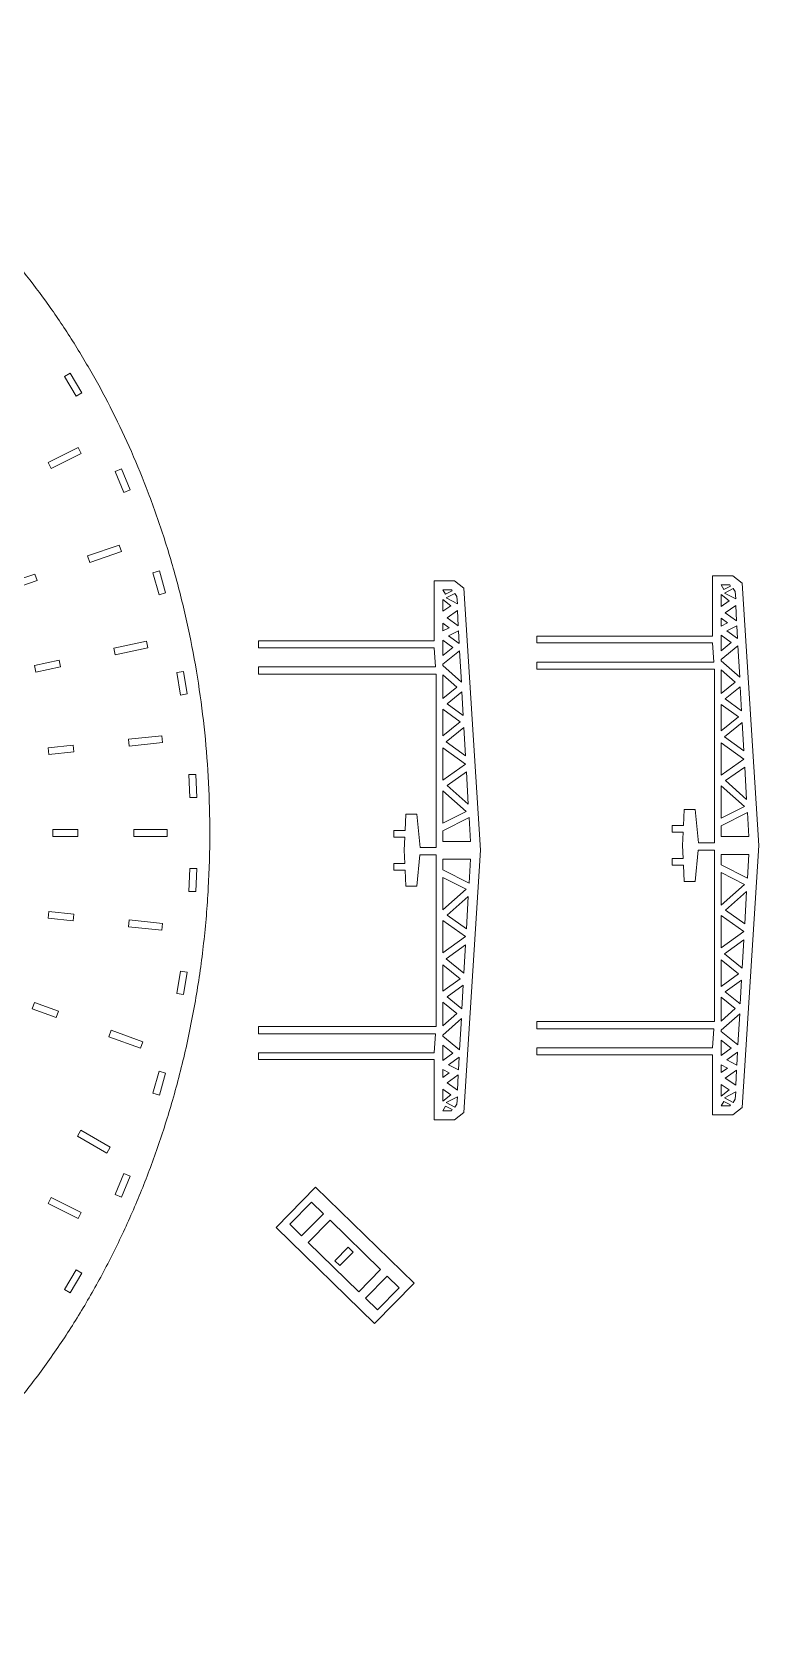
# Model space of a CAD drawing. Header units: millimetres. Extents: x -2136 to 2622, y -2915 to 1925.
# Drawn here: x -1376 to -1057, y 1221 to 1925 of the extents above; entities that cross this region are included whole.
import ezdxf

# ---------------------------------------------------------------- set-up
doc = ezdxf.new("R2010")
doc.units = ezdxf.units.MM

msp = doc.modelspace()

# ---------------------------------------------------------------- linework, layer by layer
at = {"color": 7, "linetype": 'Continuous', "lineweight": 15}
for p, q in [((-1359.39, 1775.31), (-1361.96, 1773.78)), ((-1361.96, 1773.78), (-1356.85, 1765.18)), ((-1354.27, 1766.72), (-1359.39, 1775.31)), ((-1356.85, 1765.18), (-1354.27, 1766.72)), ((-1355.96, 1742.61), (-1369.11, 1736.06)), ((-1367.77, 1733.38), (-1354.62, 1739.93)), ((-1354.62, 1739.93), (-1355.96, 1742.61)), ((-1369.11, 1736.06), (-1367.77, 1733.38)), ((-1336.87, 1733.22), (-1339.64, 1732.06)), ((-1339.64, 1732.06), (-1335.78, 1722.83)), ((-1333.01, 1723.99), (-1336.87, 1733.22)), ((-1335.78, 1722.83), (-1333.01, 1723.99)), ((-1337.84, 1699.74), (-1351.74, 1694.97)), ((-1350.76, 1692.13), (-1336.87, 1696.9)), ((-1336.87, 1696.9), (-1337.84, 1699.74)), ((-1351.74, 1694.97), (-1350.76, 1692.13)), ((-1374.93, 1687.01), (-1385.41, 1683.42)), ((-1384.44, 1680.58), (-1373.96, 1684.17)), ((-1373.96, 1684.17), (-1374.93, 1687.01)), ((-1320.16, 1688.39), (-1323.05, 1687.58)), ((-1323.05, 1687.58), (-1320.37, 1677.95)), ((-1317.48, 1678.75), (-1320.16, 1688.39)), ((-1199.5, 1657.64), (-1199.5, 1684.1)), ((-1199.5, 1684.1), (-1190.55, 1684.1)), ((-1190.55, 1684.1), (-1186.5, 1680.86)), ((-1077.26, 1659.77), (-1077.26, 1686.23)), ((-1077.26, 1686.23), (-1068.31, 1686.23)), ((-1068.31, 1686.23), (-1064.26, 1682.99)), ((-1064.26, 1682.99), (-1056.91, 1567.79)), ((-1320.37, 1677.95), (-1317.48, 1678.75)), ((-1191.91, 1680.11), (-1195.74, 1680.11)), ((-1195.74, 1680.11), (-1194.54, 1678.14)), ((-1192.27, 1673.09), (-1195.74, 1675.85)), ((-1195.74, 1675.85), (-1195.74, 1670.65)), ((-1194.54, 1678.14), (-1191.61, 1679.62)), ((-1190.49, 1678.55), (-1194.29, 1676.55)), ((-1194.29, 1676.55), (-1189.37, 1673.99)), ((-1191.61, 1679.62), (-1191.91, 1680.11)), ((-1189.57, 1677.21), (-1190.49, 1678.55)), ((-1189.37, 1673.99), (-1189.57, 1677.21)), ((-1186.5, 1680.86), (-1179.15, 1565.65)), ((-1069.67, 1682.24), (-1073.5, 1682.24)), ((-1073.5, 1682.24), (-1072.29, 1680.28)), ((-1070.03, 1675.23), (-1073.5, 1677.99)), ((-1073.5, 1677.99), (-1073.5, 1672.79)), ((-1073.5, 1672.79), (-1070.03, 1675.23)), ((-1072.29, 1680.28), (-1069.37, 1681.75)), ((-1068.25, 1680.69), (-1072.04, 1678.68)), ((-1072.04, 1678.68), (-1067.13, 1676.13)), ((-1069.37, 1681.75), (-1069.67, 1682.24)), ((-1067.33, 1679.35), (-1068.25, 1680.69)), ((-1067.13, 1676.13), (-1067.33, 1679.35)), ((-1195.74, 1670.65), (-1192.27, 1673.09)), ((-1189.37, 1671.05), (-1193.91, 1667.86)), ((-1188.99, 1664.33), (-1189.37, 1671.05)), ((-1067.13, 1673.19), (-1071.67, 1670)), ((-1071.67, 1670), (-1066.75, 1666.46)), ((-1066.75, 1666.46), (-1067.13, 1673.19)), ((-1192.93, 1663.46), (-1195.74, 1665.48)), ((-1195.74, 1665.48), (-1195.74, 1662.04)), ((-1195.74, 1662.04), (-1192.93, 1663.46)), ((-1193.91, 1667.86), (-1188.99, 1664.33)), ((-1188.87, 1662.15), (-1193.29, 1659.92)), ((-1188.55, 1656.51), (-1188.87, 1662.15)), ((-1070.69, 1665.6), (-1073.5, 1667.62)), ((-1073.5, 1667.62), (-1073.5, 1664.18)), ((-1073.5, 1664.18), (-1070.69, 1665.6)), ((-1066.63, 1664.28), (-1071.05, 1662.05)), ((-1071.05, 1662.05), (-1066.31, 1658.65)), ((-1066.31, 1658.65), (-1066.63, 1664.28)), ((-1325.89, 1657.51), (-1340.26, 1654.4)), ((-1340.26, 1654.4), (-1339.62, 1651.46)), ((-1339.62, 1651.46), (-1325.26, 1654.58)), ((-1325.26, 1654.58), (-1325.89, 1657.51)), ((-1276.67, 1654.61), (-1276.67, 1657.64)), ((-1276.67, 1657.64), (-1199.5, 1657.64)), ((-1199.5, 1654.61), (-1276.67, 1654.61)), ((-1198.97, 1646.25), (-1199.5, 1654.61)), ((-1191.29, 1654.79), (-1195.74, 1657.98)), ((-1195.74, 1657.98), (-1195.74, 1651.22)), ((-1195.74, 1651.22), (-1191.29, 1654.79)), ((-1193.29, 1659.92), (-1188.55, 1656.51)), ((-1154.43, 1659.77), (-1077.26, 1659.77)), ((-1154.43, 1656.75), (-1154.43, 1659.77)), ((-1077.26, 1656.75), (-1154.43, 1656.75)), ((-1076.73, 1648.38), (-1077.26, 1656.75)), ((-1069.05, 1656.93), (-1073.5, 1660.12)), ((-1073.5, 1660.12), (-1073.5, 1653.35)), ((-1073.5, 1653.35), (-1069.05, 1656.93)), ((-1066.13, 1655.42), (-1073.5, 1649.51)), ((-1065.35, 1641.72), (-1066.13, 1655.42)), ((-1364.23, 1649.2), (-1375.06, 1646.86)), ((-1363.59, 1646.27), (-1364.23, 1649.2)), ((-1188.37, 1653.29), (-1195.74, 1647.37)), ((-1195.74, 1647.37), (-1195.74, 1646.83)), ((-1187.59, 1639.59), (-1188.37, 1653.29)), ((-1154.43, 1648.38), (-1076.73, 1648.38)), ((-1154.43, 1645.23), (-1154.43, 1648.38)), ((-1073.5, 1649.51), (-1073.5, 1648.96)), ((-1073.5, 1648.96), (-1065.35, 1641.72)), ((-1375.06, 1646.86), (-1374.42, 1643.93)), ((-1374.42, 1643.93), (-1363.59, 1646.27)), ((-1309.63, 1644.23), (-1312.59, 1643.76)), ((-1312.59, 1643.76), (-1311.01, 1633.88)), ((-1308.05, 1634.35), (-1309.63, 1644.23)), ((-1276.67, 1643.09), (-1276.67, 1646.25)), ((-1276.67, 1646.25), (-1198.97, 1646.25)), ((-1198.64, 1643.09), (-1276.67, 1643.09)), ((-1198.64, 1566.86), (-1198.64, 1643.09)), ((-1195.74, 1646.83), (-1187.59, 1639.59)), ((-1189.57, 1637.33), (-1195.74, 1642.81)), ((-1195.74, 1642.81), (-1195.74, 1632.38)), ((-1076.4, 1645.23), (-1154.43, 1645.23)), ((-1076.4, 1568.99), (-1076.4, 1645.23)), ((-1067.33, 1639.47), (-1073.5, 1644.95)), ((-1073.5, 1644.95), (-1073.5, 1634.52)), ((-1311.01, 1633.88), (-1308.05, 1634.35)), ((-1195.74, 1632.38), (-1189.57, 1637.33)), ((-1187.35, 1635.27), (-1193.91, 1630.01)), ((-1186.76, 1624.87), (-1187.35, 1635.27)), ((-1073.5, 1634.52), (-1067.33, 1639.47)), ((-1065.1, 1637.41), (-1071.67, 1632.14)), ((-1064.52, 1627), (-1065.1, 1637.41)), ((-1188.09, 1622.13), (-1195.74, 1627.63)), ((-1195.74, 1627.63), (-1195.74, 1616)), ((-1193.91, 1630.01), (-1186.76, 1624.87)), ((-1065.85, 1624.27), (-1073.5, 1629.76)), ((-1073.5, 1629.76), (-1073.5, 1618.13)), ((-1071.67, 1632.14), (-1064.52, 1627)), ((-1195.74, 1616), (-1188.09, 1622.13)), ((-1186.46, 1619.6), (-1194.29, 1613.32)), ((-1185.75, 1607.19), (-1186.46, 1619.6)), ((-1073.5, 1618.13), (-1065.85, 1624.27)), ((-1064.22, 1621.73), (-1072.04, 1615.45)), ((-1063.51, 1609.33), (-1064.22, 1621.73)), ((-1319.14, 1615.99), (-1333.74, 1614.44)), ((-1333.74, 1614.44), (-1333.43, 1611.46)), ((-1333.43, 1611.46), (-1318.83, 1613)), ((-1318.83, 1613), (-1319.14, 1615.99)), ((-1194.29, 1613.32), (-1185.75, 1607.19)), ((-1063.5, 1605.63), (-1073.5, 1612.81)), ((-1073.5, 1612.81), (-1073.5, 1598.6)), ((-1072.04, 1615.45), (-1063.51, 1609.33)), ((-1358.11, 1611.87), (-1369.12, 1610.7)), ((-1369.12, 1610.7), (-1368.8, 1607.72)), ((-1368.8, 1607.72), (-1357.79, 1608.88)), ((-1357.79, 1608.88), (-1358.11, 1611.87)), ((-1185.75, 1603.49), (-1195.74, 1610.67)), ((-1195.74, 1610.67), (-1195.74, 1596.47)), ((-1073.5, 1598.6), (-1063.5, 1605.63)), ((-1304.28, 1598.89), (-1307.28, 1598.89)), ((-1307.28, 1598.89), (-1306.79, 1588.9)), ((-1303.78, 1588.9), (-1304.28, 1598.89)), ((-1195.74, 1596.47), (-1185.75, 1603.49)), ((-1185.35, 1600.1), (-1193.82, 1594.15)), ((-1184.55, 1585.91), (-1185.35, 1600.1)), ((-1063.11, 1602.24), (-1071.58, 1596.28)), ((-1062.31, 1588.04), (-1063.11, 1602.24)), ((-1185.52, 1582.76), (-1195.74, 1591.84)), ((-1195.74, 1591.84), (-1195.74, 1577.6)), ((-1193.82, 1594.15), (-1184.55, 1585.91)), ((-1063.28, 1584.9), (-1073.5, 1593.97)), ((-1073.5, 1593.97), (-1073.5, 1579.74)), ((-1071.58, 1596.28), (-1062.31, 1588.04)), ((-1306.79, 1588.9), (-1303.78, 1588.9)), ((-1073.5, 1579.74), (-1063.28, 1584.9)), ((-1212.26, 1574.38), (-1211.92, 1581.46)), ((-1211.92, 1581.46), (-1207.21, 1581.46)), ((-1207.21, 1581.46), (-1205.74, 1566.86)), ((-1195.74, 1577.6), (-1185.52, 1582.76)), ((-1184.22, 1580.06), (-1195.74, 1574.24)), ((-1183.62, 1569.57), (-1184.22, 1580.06)), ((-1090.02, 1576.51), (-1089.68, 1583.6)), ((-1089.68, 1583.6), (-1084.97, 1583.6)), ((-1084.97, 1583.6), (-1083.5, 1568.99)), ((-1061.98, 1582.19), (-1073.5, 1576.38)), ((-1061.38, 1571.71), (-1061.98, 1582.19)), ((-1367.07, 1574.75), (-1367.07, 1571.75)), ((-1356, 1574.75), (-1367.07, 1574.75)), ((-1367.07, 1571.75), (-1356, 1571.75)), ((-1356, 1571.75), (-1356, 1574.75)), ((-1331.48, 1574.75), (-1331.48, 1571.75)), ((-1316.78, 1574.75), (-1331.48, 1574.75)), ((-1331.48, 1571.75), (-1316.78, 1571.75)), ((-1316.78, 1571.75), (-1316.78, 1574.75)), ((-1217.26, 1574.38), (-1212.26, 1574.38)), ((-1217.26, 1571.46), (-1217.26, 1574.38)), ((-1212.4, 1571.46), (-1217.26, 1571.46)), ((-1212.68, 1565.65), (-1212.4, 1571.46)), ((-1195.74, 1574.24), (-1195.74, 1569.57)), ((-1095.02, 1576.51), (-1090.02, 1576.51)), ((-1095.02, 1573.6), (-1095.02, 1576.51)), ((-1090.16, 1573.6), (-1095.02, 1573.6)), ((-1090.43, 1567.79), (-1090.16, 1573.6)), ((-1073.5, 1576.38), (-1073.5, 1571.71)), ((-1073.5, 1571.71), (-1061.38, 1571.71)), ((-1212.4, 1559.85), (-1212.68, 1565.65)), ((-1205.83, 1563.6), (-1207.21, 1549.84)), ((-1205.83, 1563.6), (-1198.64, 1563.6)), ((-1198.64, 1566.86), (-1205.74, 1566.86)), ((-1198.64, 1488.21), (-1198.64, 1563.6)), ((-1195.74, 1569.57), (-1183.62, 1569.57)), ((-1179.15, 1565.65), (-1186.5, 1450.45)), ((-1090.16, 1561.98), (-1090.43, 1567.79)), ((-1083.59, 1565.74), (-1084.97, 1551.98)), ((-1083.59, 1565.74), (-1076.4, 1565.74)), ((-1076.4, 1568.99), (-1083.5, 1568.99)), ((-1076.4, 1490.35), (-1076.4, 1565.74)), ((-1061.38, 1563.87), (-1073.5, 1563.87)), ((-1073.5, 1563.87), (-1073.5, 1559.2)), ((-1056.91, 1567.79), (-1064.26, 1452.59)), ((-1061.98, 1553.38), (-1061.38, 1563.87)), ((-1306.79, 1557.6), (-1307.28, 1547.61)), ((-1303.78, 1557.6), (-1306.79, 1557.6)), ((-1304.28, 1547.61), (-1303.78, 1557.6)), ((-1217.26, 1559.85), (-1212.4, 1559.85)), ((-1217.26, 1556.93), (-1217.26, 1559.85)), ((-1212.26, 1556.93), (-1217.26, 1556.93)), ((-1211.92, 1549.84), (-1212.26, 1556.93)), ((-1183.62, 1561.73), (-1195.74, 1561.73)), ((-1195.74, 1561.73), (-1195.74, 1557.07)), ((-1195.74, 1557.07), (-1184.22, 1551.25)), ((-1184.22, 1551.25), (-1183.62, 1561.73)), ((-1095.02, 1561.98), (-1090.16, 1561.98)), ((-1095.02, 1559.07), (-1095.02, 1561.98)), ((-1090.02, 1559.07), (-1095.02, 1559.07)), ((-1089.68, 1551.98), (-1090.02, 1559.07)), ((-1073.5, 1559.2), (-1061.98, 1553.38)), ((-1073.5, 1555.84), (-1073.5, 1541.61)), ((-1063.28, 1550.68), (-1073.5, 1555.84)), ((-1207.21, 1549.84), (-1211.92, 1549.84)), ((-1195.74, 1553.71), (-1195.74, 1539.47)), ((-1185.52, 1548.55), (-1195.74, 1553.71)), ((-1195.74, 1539.47), (-1185.52, 1548.55)), ((-1084.97, 1551.98), (-1089.68, 1551.98)), ((-1073.5, 1541.61), (-1063.28, 1550.68)), ((-1307.28, 1547.61), (-1304.28, 1547.61)), ((-1184.55, 1545.4), (-1193.82, 1537.16)), ((-1185.35, 1531.2), (-1184.55, 1545.4)), ((-1062.31, 1547.53), (-1071.58, 1539.3)), ((-1063.11, 1533.34), (-1062.31, 1547.53)), ((-1368.8, 1538.78), (-1369.12, 1535.79)), ((-1369.12, 1535.79), (-1358.11, 1534.63)), ((-1357.79, 1537.61), (-1368.8, 1538.78)), ((-1358.11, 1534.63), (-1357.79, 1537.61)), ((-1333.43, 1535.04), (-1333.74, 1532.05)), ((-1318.83, 1533.49), (-1333.43, 1535.04)), ((-1195.74, 1534.84), (-1195.74, 1520.64)), ((-1185.75, 1527.81), (-1195.74, 1534.84)), ((-1193.82, 1537.16), (-1185.35, 1531.2)), ((-1073.5, 1536.98), (-1073.5, 1522.77)), ((-1063.5, 1529.95), (-1073.5, 1536.98)), ((-1071.58, 1539.3), (-1063.11, 1533.34)), ((-1333.74, 1532.05), (-1319.14, 1530.51)), ((-1319.14, 1530.51), (-1318.83, 1533.49)), ((-1195.74, 1520.64), (-1185.75, 1527.81)), ((-1073.5, 1522.77), (-1063.5, 1529.95)), ((-1185.75, 1524.11), (-1194.29, 1517.99)), ((-1186.46, 1511.71), (-1185.75, 1524.11)), ((-1063.51, 1526.25), (-1072.04, 1520.12)), ((-1064.22, 1513.84), (-1063.51, 1526.25)), ((-1195.74, 1515.31), (-1195.74, 1503.68)), ((-1188.09, 1509.17), (-1195.74, 1515.31)), ((-1194.29, 1517.99), (-1186.46, 1511.71)), ((-1073.5, 1517.45), (-1073.5, 1505.82)), ((-1065.85, 1511.31), (-1073.5, 1517.45)), ((-1072.04, 1520.12), (-1064.22, 1513.84)), ((-1311.01, 1512.61), (-1312.59, 1502.74)), ((-1308.05, 1512.14), (-1311.01, 1512.61)), ((-1309.63, 1502.27), (-1308.05, 1512.14)), ((-1195.74, 1503.68), (-1188.09, 1509.17)), ((-1186.76, 1506.44), (-1193.91, 1501.3)), ((-1187.35, 1496.03), (-1186.76, 1506.44)), ((-1073.5, 1505.82), (-1065.85, 1511.31)), ((-1064.52, 1508.57), (-1071.67, 1503.44)), ((-1065.1, 1498.17), (-1064.52, 1508.57)), ((-1312.59, 1502.74), (-1309.63, 1502.27)), ((-1193.91, 1501.3), (-1187.35, 1496.03)), ((-1067.33, 1496.11), (-1073.5, 1501.06)), ((-1073.5, 1501.06), (-1073.5, 1490.63)), ((-1071.67, 1503.44), (-1065.1, 1498.17)), ((-1375.05, 1498.84), (-1376.07, 1496.02)), ((-1376.07, 1496.02), (-1365.58, 1492.2)), ((-1364.55, 1495.02), (-1375.05, 1498.84)), ((-1365.58, 1492.2), (-1364.55, 1495.02)), ((-1189.57, 1493.97), (-1195.74, 1498.92)), ((-1195.74, 1498.92), (-1195.74, 1488.49)), ((-1195.74, 1488.49), (-1189.57, 1493.97)), ((-1073.5, 1490.63), (-1067.33, 1496.11)), ((-1065.35, 1493.86), (-1073.5, 1486.62)), ((-1066.13, 1480.15), (-1065.35, 1493.86)), ((-1341.35, 1486.57), (-1342.38, 1483.75)), ((-1327.46, 1481.51), (-1341.35, 1486.57)), ((-1276.67, 1485.06), (-1276.67, 1488.21)), ((-1276.67, 1488.21), (-1198.64, 1488.21)), ((-1187.59, 1491.72), (-1195.74, 1484.48)), ((-1188.37, 1478.02), (-1187.59, 1491.72)), ((-1154.43, 1490.35), (-1076.4, 1490.35)), ((-1154.43, 1487.2), (-1154.43, 1490.35)), ((-1076.73, 1487.2), (-1154.43, 1487.2)), ((-1077.26, 1478.83), (-1076.73, 1487.2)), ((-1073.5, 1486.62), (-1073.5, 1486.07)), ((-1073.5, 1486.07), (-1066.13, 1480.15)), ((-1342.38, 1483.75), (-1328.48, 1478.69)), ((-1328.48, 1478.69), (-1327.46, 1481.51)), ((-1198.97, 1485.06), (-1276.67, 1485.06)), ((-1199.5, 1476.69), (-1198.97, 1485.06)), ((-1195.74, 1484.48), (-1195.74, 1483.93)), ((-1195.74, 1483.93), (-1188.37, 1478.02)), ((-1195.74, 1480.09), (-1195.74, 1473.32)), ((-1191.29, 1476.52), (-1195.74, 1480.09)), ((-1154.43, 1478.83), (-1077.26, 1478.83)), ((-1154.43, 1475.8), (-1154.43, 1478.83)), ((-1073.5, 1482.22), (-1073.5, 1475.46)), ((-1069.05, 1478.65), (-1073.5, 1482.22)), ((-1073.5, 1475.46), (-1069.05, 1478.65)), ((-1276.67, 1473.67), (-1276.67, 1476.69)), ((-1276.67, 1476.69), (-1199.5, 1476.69)), ((-1199.5, 1473.67), (-1276.67, 1473.67)), ((-1199.5, 1447.21), (-1199.5, 1473.67)), ((-1195.74, 1473.32), (-1191.29, 1476.52)), ((-1188.55, 1474.79), (-1193.29, 1471.39)), ((-1193.29, 1471.39), (-1188.87, 1469.16)), ((-1188.87, 1469.16), (-1188.55, 1474.79)), ((-1077.26, 1475.8), (-1154.43, 1475.8)), ((-1077.26, 1449.34), (-1077.26, 1475.8)), ((-1073.5, 1471.4), (-1073.5, 1467.96)), ((-1070.69, 1469.98), (-1073.5, 1471.4)), ((-1066.31, 1476.93), (-1071.05, 1473.53)), ((-1071.05, 1473.53), (-1066.63, 1471.29)), ((-1066.63, 1471.29), (-1066.31, 1476.93)), ((-1320.37, 1468.55), (-1323.05, 1458.91)), ((-1317.48, 1467.74), (-1320.37, 1468.55)), ((-1320.16, 1458.11), (-1317.48, 1467.74)), ((-1195.74, 1469.27), (-1195.74, 1465.83)), ((-1192.93, 1467.85), (-1195.74, 1469.27)), ((-1195.74, 1465.83), (-1192.93, 1467.85)), ((-1188.99, 1466.98), (-1193.91, 1463.45)), ((-1189.37, 1460.26), (-1188.99, 1466.98)), ((-1073.5, 1467.96), (-1070.69, 1469.98)), ((-1066.75, 1469.11), (-1071.67, 1465.58)), ((-1071.67, 1465.58), (-1067.13, 1462.39)), ((-1067.13, 1462.39), (-1066.75, 1469.11)), ((-1323.05, 1458.91), (-1320.16, 1458.11)), ((-1195.74, 1460.65), (-1195.74, 1455.46)), ((-1192.27, 1458.21), (-1195.74, 1460.65)), ((-1195.74, 1455.46), (-1192.27, 1458.21)), ((-1189.37, 1457.32), (-1194.29, 1454.76)), ((-1193.91, 1463.45), (-1189.37, 1460.26)), ((-1189.57, 1454.09), (-1189.37, 1457.32)), ((-1073.5, 1462.79), (-1073.5, 1457.59)), ((-1070.03, 1460.35), (-1073.5, 1462.79)), ((-1073.5, 1457.59), (-1070.03, 1460.35)), ((-1067.13, 1459.45), (-1072.04, 1456.9)), ((-1067.33, 1456.23), (-1067.13, 1459.45)), ((-1194.54, 1453.17), (-1195.74, 1451.2)), ((-1195.74, 1451.2), (-1191.91, 1451.2)), ((-1191.61, 1451.69), (-1194.54, 1453.17)), ((-1194.29, 1454.76), (-1190.49, 1452.76)), ((-1191.91, 1451.2), (-1191.61, 1451.69)), ((-1186.5, 1450.45), (-1190.55, 1447.21)), ((-1190.49, 1452.76), (-1189.57, 1454.09)), ((-1072.29, 1455.3), (-1073.5, 1453.34)), ((-1073.5, 1453.34), (-1069.67, 1453.34)), ((-1069.37, 1453.83), (-1072.29, 1455.3)), ((-1072.04, 1456.9), (-1068.25, 1454.89)), ((-1069.67, 1453.34), (-1069.37, 1453.83)), ((-1064.26, 1452.59), (-1068.31, 1449.34)), ((-1068.25, 1454.89), (-1067.33, 1456.23)), ((-1190.55, 1447.21), (-1199.5, 1447.21)), ((-1068.31, 1449.34), (-1077.26, 1449.34)), ((-1354.71, 1442.67), (-1356.21, 1440.07)), ((-1356.21, 1440.07), (-1343.33, 1432.63)), ((-1341.83, 1435.23), (-1354.71, 1442.67)), ((-1343.33, 1432.63), (-1341.83, 1435.23)), ((-1335.78, 1423.66), (-1339.64, 1414.44)), ((-1336.87, 1413.28), (-1333.01, 1422.51)), ((-1333.01, 1422.51), (-1335.78, 1423.66)), ((-1268.92, 1399.98), (-1251.62, 1417.69)), ((-1251.62, 1417.69), (-1208.39, 1375.44)), ((-1367.77, 1413.12), (-1369.11, 1410.43)), ((-1369.11, 1410.43), (-1355.96, 1403.88)), ((-1354.62, 1406.57), (-1367.77, 1413.12)), ((-1339.64, 1414.44), (-1336.87, 1413.28)), ((-1253.47, 1411.1), (-1263.01, 1401.33)), ((-1248.22, 1405.97), (-1253.47, 1411.1)), ((-1355.96, 1403.88), (-1354.62, 1406.57)), ((-1263.01, 1401.33), (-1257.76, 1396.21)), ((-1257.76, 1396.21), (-1248.22, 1405.97)), ((-1245.28, 1403.1), (-1254.83, 1393.34)), ((-1223.12, 1381.44), (-1245.28, 1403.1)), ((-1225.69, 1357.74), (-1268.92, 1399.98)), ((-1254.83, 1393.34), (-1232.66, 1371.68)), ((-1243.12, 1385.29), (-1237.34, 1391.21)), ((-1240.98, 1383.19), (-1235.19, 1389.11)), ((-1237.34, 1391.21), (-1235.19, 1389.11)), ((-1356.85, 1381.31), (-1361.96, 1372.72)), ((-1359.39, 1371.18), (-1354.27, 1379.78)), ((-1354.27, 1379.78), (-1356.85, 1381.31)), ((-1240.98, 1383.19), (-1243.12, 1385.29)), ((-1232.66, 1371.68), (-1223.12, 1381.44)), ((-1361.96, 1372.72), (-1359.39, 1371.18)), ((-1220.18, 1378.57), (-1229.72, 1368.81)), ((-1208.39, 1375.44), (-1225.69, 1357.74)), ((-1224.47, 1363.68), (-1214.93, 1373.44)), ((-1214.93, 1373.44), (-1220.18, 1378.57)), ((-1229.72, 1368.81), (-1224.47, 1363.68))]:
    msp.add_line(p, q, dxfattribs=at)
msp.add_open_spline([(-1583.88, 1221.31), (-1578.62, 1221.41), (-1568.09, 1221.62), (-1552.35, 1223.29), (-1536.71, 1225.95), (-1521.22, 1229.68), (-1505.92, 1234.46), (-1490.87, 1240.27), (-1476.11, 1247.08), (-1461.44, 1255.01), (-1446.95, 1264.08), (-1432.71, 1274.31), (-1418.97, 1285.53), (-1405.79, 1297.71), (-1393.2, 1310.78), (-1380.89, 1325.16), (-1368.97, 1340.86), (-1357.56, 1357.91), (-1347.04, 1375.8), (-1337.47, 1394.46), (-1328.86, 1413.82), (-1321.25, 1433.8), (-1314.46, 1455.01), (-1308.64, 1477.43), (-1303.93, 1500.99), (-1300.56, 1524.88), (-1298.53, 1549.01), (-1297.87, 1572.51), (-1298.45, 1595.29), (-1300.13, 1617.24), (-1302.92, 1639.02), (-1306.81, 1660.55), (-1311.79, 1681.73), (-1317.84, 1702.5), (-1324.73, 1722.2), (-1332.36, 1740.82), (-1340.59, 1758.33), (-1349.62, 1775.24), (-1359.43, 1791.48), (-1369.99, 1807.01), (-1381.59, 1822.21), (-1394.29, 1836.95), (-1408.11, 1851.09), (-1422.63, 1864.14), (-1437.8, 1876.04), (-1453.56, 1886.75), (-1469.84, 1896.23), (-1486.13, 1904.2), (-1502.31, 1910.76), (-1518.28, 1916), (-1534.48, 1920.09), (-1550.85, 1923.03), (-1567.34, 1924.79), (-1583.63, 1925.37), (-1599.67, 1924.83), (-1615.41, 1923.22), (-1631.05, 1920.54), (-1646.54, 1916.81), (-1661.84, 1912.03), (-1676.89, 1906.23), (-1691.66, 1899.41), (-1706.32, 1891.48), (-1720.81, 1882.41), (-1735.05, 1872.18), (-1748.79, 1860.96), (-1761.97, 1848.79), (-1774.56, 1835.71), (-1786.87, 1821.34), (-1798.8, 1805.64), (-1810.2, 1788.59), (-1820.72, 1770.7), (-1830.3, 1752.03), (-1838.9, 1732.67), (-1846.51, 1712.7), (-1853.3, 1691.48), (-1859.13, 1669.07), (-1863.83, 1645.51), (-1867.2, 1621.61), (-1869.23, 1597.49), (-1869.89, 1573.98), (-1869.31, 1551.21), (-1867.63, 1529.26), (-1864.84, 1507.47), (-1860.95, 1485.95), (-1855.97, 1464.76), (-1849.92, 1444), (-1843.03, 1424.29), (-1835.4, 1405.68), (-1827.18, 1388.16), (-1818.14, 1371.26), (-1808.33, 1355.01), (-1797.77, 1339.49), (-1786.17, 1324.29), (-1773.47, 1309.55), (-1759.65, 1295.41), (-1745.13, 1282.36), (-1729.96, 1270.46), (-1714.2, 1259.75), (-1697.92, 1250.27), (-1681.63, 1242.29), (-1665.46, 1235.74), (-1649.48, 1230.5), (-1633.28, 1226.4), (-1616.91, 1223.48), (-1600.42, 1221.65), (-1589.39, 1221.42), (-1583.88, 1221.31)], degree=3, knots=[0, 0, 0, 0, 0.007855, 0.015722, 0.023612, 0.031536, 0.039504, 0.047528, 0.055615, 0.063774, 0.072405, 0.08113, 0.089953, 0.098879, 0.107909, 0.117044, 0.12713, 0.137339, 0.147666, 0.158106, 0.168651, 0.179291, 0.190018, 0.201902, 0.213861, 0.225876, 0.237928, 0.25, 0.260975, 0.271936, 0.282869, 0.293758, 0.304592, 0.315357, 0.326042, 0.335757, 0.345388, 0.354929, 0.364373, 0.373718, 0.382959, 0.392919, 0.402755, 0.412465, 0.422056, 0.431531, 0.440899, 0.450169, 0.458591, 0.466951, 0.475259, 0.483528, 0.491771, 0.5, 0.507855, 0.515722, 0.523612, 0.531536, 0.539504, 0.547528, 0.555615, 0.563774, 0.572405, 0.58113, 0.589953, 0.598879, 0.607909, 0.617044, 0.62713, 0.637339, 0.647666, 0.658106, 0.668651, 0.679291, 0.690018, 0.701902, 0.713861, 0.725876, 0.737928, 0.75, 0.760975, 0.771936, 0.782869, 0.793758, 0.804592, 0.815357, 0.826042, 0.835757, 0.845388, 0.854929, 0.864373, 0.873718, 0.882959, 0.892919, 0.902755, 0.912465, 0.922056, 0.931531, 0.940899, 0.950169, 0.958591, 0.966951, 0.975259, 0.983528, 0.991771, 1, 1, 1, 1], dxfattribs=at)

doc.saveas('drawing.dxf')
